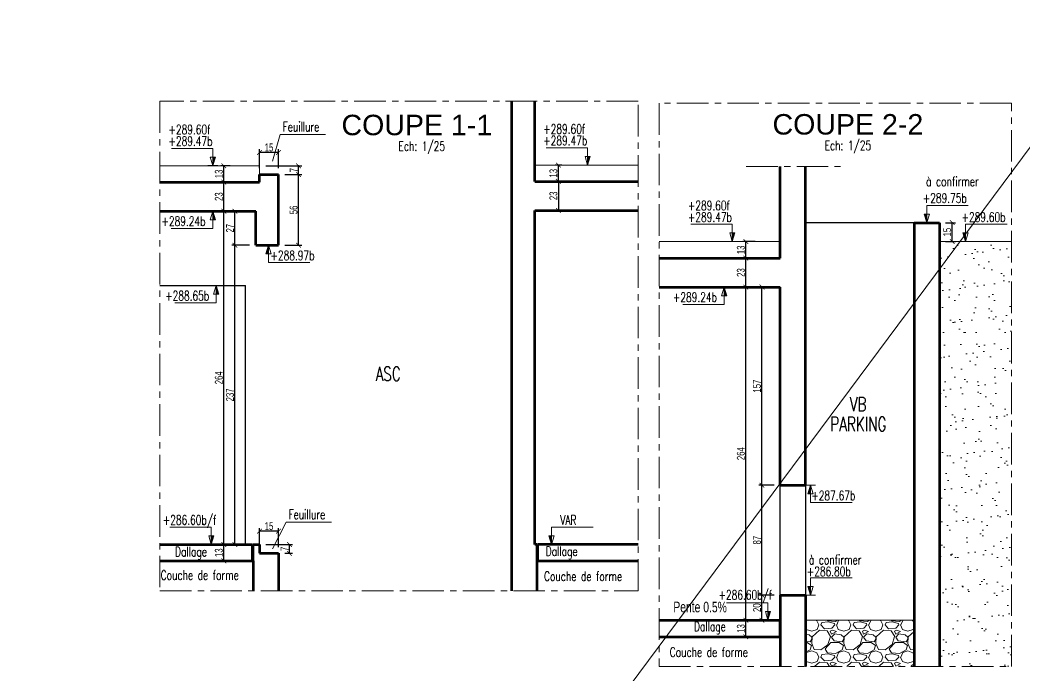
# Model space of a CAD drawing. Header units: metres. Extents: x -12536 to 12621, y -17191 to 9596.
# Drawn here: x 7824 to 8620, y 2523 to 3043 of the extents above; entities that cross this region are included whole.
import ezdxf
from ezdxf.enums import TextEntityAlignment as Align

# ---------------------------------------------------------------- set-up
doc = ezdxf.new("R2010")
doc.units = ezdxf.units.M
doc.header["$MEASUREMENT"] = 0
doc.header["$PDMODE"] = 2
doc.header["$PDSIZE"] = 0.25
doc.linetypes.add('AXES', pattern=[2, 1.25, -0.25, 0.25, -0.25])
for name, color, linetype, lineweight in [('B-AXE', 1, 'AXES', 13), ('B-COT', 1, 'Continuous', 18), ('B-HAC', 8, 'Continuous', 9), ('B-T-VUE', 3, 'Continuous', 30), ('B-TEXTE pentes', 3, 'Continuous', 25), ('B-TITRE', 7, 'Continuous', 40), ('B-TXT', 3, 'Continuous', 30), ('B-VOILE-BA', 7, 'Continuous', 60), ('COTATION', 1, 'Continuous', 18), ('Plots', 5, 'Continuous', 0)]:
    doc.layers.add(name, color=color, linetype=linetype, lineweight=lineweight)
doc.styles.add('TEXTE', font='arial.ttf', dxfattribs={"width": 0.7})
doc.styles.add('TEXTE50', font='romans.shx', dxfattribs={"width": 0.7, "height": 0.15})
doc.styles.add('TITRE50', font='arial.ttf', dxfattribs={"height": 0.3})
doc.dimstyles.new('COT25CMm', dxfattribs={"dimscale": 0.5, "dimtxt": 12.5, "dimasz": 7.5, "dimexe": 5, "dimexo": 10, "dimgap": 1.5, "dimtad": 1, "dimdec": 1, "dimrnd": 0.5, "dimzin": 12, "dimdsep": 46, "dimtxsty": 'TEXTE', "dimblk1": 'ARCHTICK', "dimblk2": 'ARCHTICK', "dimsah": 1, "dimcen": 0, "dimdle": 0.75, "dimclrd": 1, "dimclre": 1, "dimclrt": 3, "dimadec": 0, "dimazin": 3, "dimtfac": 1, "dimtdec": 1, "dimtmove": 1, "dimatfit": 3, "dimldrblk": 'ARCHTICK', "dimfxl": 1, "dimtolj": 1, "dimtzin": 0, "dimarcsym": 0})

# ---------------------------------------------------------------- blocks, each defined once
blk = doc.blocks.new('niv00')
at = {"layer": 'B-COT'}
for p, q in [((481926.262, -520782.891), (481926.92, -520782.891)), ((481926.92, -520782.891), (481926.92, -520783.165)), ((481926.92, -520783.165), (481926.879, -520783.028)), ((481926.962, -520783.028), (481926.879, -520783.028)), ((481926.92, -520783.165), (481926.962, -520783.028)), ((481926.999, -520783.165), (481926.842, -520783.165))]:
    blk.add_line(p, q, dxfattribs=at)
blk.add_solid([(481926.962, -520783.028), (481926.92, -520783.028), (481926.92, -520783.165)], dxfattribs=at)
blk = doc.blocks.new('_ArchTick')
at = {"color": 0, "linetype": 'ByBlock', "const_width": 0.15}
blk.add_lwpolyline([(-0.5, -0.5), (0.5, 0.5)], dxfattribs=at)
blk = doc.blocks.new('*D748')
at = {"layer": 'B-COT', "color": 1, "lineweight": -2, "transparency": 16777216}
for p, q in [((8007.86, 2627.46), (7983.08, 2627.46)), ((7985.58, 2614.08), (7985.58, 2627.83)), ((8001.86, 2614.46), (7983.08, 2614.46))]:
    blk.add_line(p, q, dxfattribs=at)
at = {"layer": 'Defpoints', "color": 0, "transparency": 16777216}
for p in [(7985.58, 2627.46), (8012.86, 2627.46), (8006.86, 2614.46)]:
    blk.add_point(p, dxfattribs=at)
at = {"layer": 'B-COT', "color": 1, "lineweight": -2, "transparency": 16777216, "xscale": 3.75, "yscale": 3.75, "zscale": 3.75}
for p, rotation in [((7985.58, 2627.46), 90), ((7985.58, 2614.46), 270)]:
    blk.add_blockref('_ArchTick', p, dxfattribs=dict(at, rotation=rotation))
at = {"layer": 'B-COT', "color": 3, "transparency": 16777216, "insert": (7981.64, 2620.96), "char_height": 6.25, "attachment_point": 5, "rotation": 90, "style": 'TEXTE'}
blk.add_mtext('\\A1;13', dxfattribs=at)
blk = doc.blocks.new('*D749')
at = {"layer": 'B-COT', "color": 1, "lineweight": -2, "transparency": 16777216}
for p, q in [((8420.98, 2567.39), (8396.67, 2567.39)), ((8399.17, 2554.02), (8399.17, 2567.77)), ((8419.48, 2554.39), (8396.67, 2554.39))]:
    blk.add_line(p, q, dxfattribs=at)
at = {"layer": 'Defpoints', "color": 0, "transparency": 16777216}
for p in [(8399.17, 2567.39), (8425.98, 2567.39), (8424.48, 2554.39)]:
    blk.add_point(p, dxfattribs=at)
at = {"layer": 'B-COT', "color": 1, "lineweight": -2, "transparency": 16777216, "xscale": 3.75, "yscale": 3.75, "zscale": 3.75}
for p, rotation in [((8399.17, 2567.39), 90), ((8399.17, 2554.39), 270)]:
    blk.add_blockref('_ArchTick', p, dxfattribs=dict(at, rotation=rotation))
at = {"layer": 'B-COT', "color": 3, "transparency": 16777216, "insert": (8395.22, 2560.89), "char_height": 6.25, "attachment_point": 5, "rotation": 90, "style": 'TEXTE'}
blk.add_mtext('\\A1;13', dxfattribs=at)
blk = doc.blocks.new('*D750')
at = {"layer": 'B-COT', "color": 1, "lineweight": -2, "transparency": 16777216}
for p, q in [((8018.86, 2627.46), (8040.08, 2627.46)), ((8037.58, 2620.08), (8037.58, 2627.83)), ((8033.86, 2620.46), (8040.08, 2620.46))]:
    blk.add_line(p, q, dxfattribs=at)
at = {"layer": 'Defpoints', "color": 0, "transparency": 16777216}
for p in [(8013.86, 2627.46), (8037.58, 2627.46), (8028.86, 2620.46)]:
    blk.add_point(p, dxfattribs=at)
at = {"layer": 'B-COT', "color": 1, "lineweight": -2, "transparency": 16777216, "xscale": 3.75, "yscale": 3.75, "zscale": 3.75}
for p, rotation in [((8037.58, 2627.46), 90), ((8037.58, 2620.46), 270)]:
    blk.add_blockref('_ArchTick', p, dxfattribs=dict(at, rotation=rotation))
at = {"layer": 'B-COT', "color": 3, "transparency": 16777216, "insert": (8033.71, 2623.96), "char_height": 6.25, "attachment_point": 5, "rotation": 90, "style": 'TEXTE'}
blk.add_mtext('\\A1;7', dxfattribs=at)
blk = doc.blocks.new('*D751')
at = {"layer": 'B-COT', "color": 1, "lineweight": -2, "transparency": 16777216}
for p, q in [((8029.23, 2638.01), (8013.48, 2638.01)), ((8013.86, 2625.46), (8013.86, 2640.51)), ((8028.86, 2625.46), (8028.86, 2640.51))]:
    blk.add_line(p, q, dxfattribs=at)
at = {"layer": 'Defpoints', "color": 0, "transparency": 16777216}
for p in [(8013.86, 2638.01), (8013.86, 2620.46), (8028.86, 2620.46)]:
    blk.add_point(p, dxfattribs=at)
at = {"layer": 'B-COT', "color": 1, "lineweight": -2, "transparency": 16777216, "xscale": 3.75, "yscale": 3.75, "zscale": 3.75, "rotation": 180}
blk.add_blockref('_ArchTick', (8013.86, 2638.01), dxfattribs=at)
at = {"layer": 'B-COT', "color": 1, "lineweight": -2, "transparency": 16777216, "xscale": 3.75, "yscale": 3.75, "zscale": 3.75}
blk.add_blockref('_ArchTick', (8028.86, 2638.01), dxfattribs=at)
at = {"layer": 'B-COT', "color": 3, "transparency": 16777216, "insert": (8021.36, 2641.95), "char_height": 6.25, "attachment_point": 5, "style": 'TEXTE'}
blk.add_mtext('\\A1;15', dxfattribs=at)
blk = doc.blocks.new('*D752')
at = {"layer": 'B-COT', "color": 1, "lineweight": -2, "transparency": 16777216}
for p, q in [((8421.48, 2587.39), (8409.42, 2587.39)), ((8411.92, 2567.02), (8411.92, 2587.77)), ((8420.98, 2567.39), (8409.42, 2567.39))]:
    blk.add_line(p, q, dxfattribs=at)
at = {"layer": 'Defpoints', "color": 0, "transparency": 16777216}
for p in [(8411.92, 2587.39), (8426.48, 2587.39), (8425.98, 2567.39)]:
    blk.add_point(p, dxfattribs=at)
at = {"layer": 'B-COT', "color": 1, "lineweight": -2, "transparency": 16777216, "xscale": 3.75, "yscale": 3.75, "zscale": 3.75}
for p, rotation in [((8411.92, 2587.39), 90), ((8411.92, 2567.39), 270)]:
    blk.add_blockref('_ArchTick', p, dxfattribs=dict(at, rotation=rotation))
at = {"layer": 'B-COT', "color": 3, "transparency": 16777216, "insert": (8407.98, 2577.39), "char_height": 6.25, "attachment_point": 5, "rotation": 90, "style": 'TEXTE'}
blk.add_mtext('\\A1;20', dxfattribs=at)
blk = doc.blocks.new('*D753')
at = {"layer": 'B-COT', "color": 1, "lineweight": -2, "transparency": 16777216}
for p, q in [((8421.48, 2674.39), (8409.42, 2674.39)), ((8411.92, 2587.02), (8411.92, 2674.77)), ((8421.48, 2587.39), (8409.42, 2587.39))]:
    blk.add_line(p, q, dxfattribs=at)
at = {"layer": 'Defpoints', "color": 0, "transparency": 16777216}
for p in [(8411.92, 2674.39), (8426.48, 2674.39), (8426.48, 2587.39)]:
    blk.add_point(p, dxfattribs=at)
at = {"layer": 'B-COT', "color": 1, "lineweight": -2, "transparency": 16777216, "xscale": 3.75, "yscale": 3.75, "zscale": 3.75}
for p, rotation in [((8411.92, 2674.39), 90), ((8411.92, 2587.39), 270)]:
    blk.add_blockref('_ArchTick', p, dxfattribs=dict(at, rotation=rotation))
at = {"layer": 'B-COT', "color": 3, "transparency": 16777216, "insert": (8407.98, 2630.89), "char_height": 6.25, "attachment_point": 5, "rotation": 90, "style": 'TEXTE'}
blk.add_mtext('\\A1;87', dxfattribs=at)
blk = doc.blocks.new('*D754')
at = {"layer": 'B-COT', "color": 1, "lineweight": -2, "transparency": 16777216}
for p, q in [((8005.86, 2864.46), (7991.89, 2864.46)), ((7994.39, 2627.08), (7994.39, 2864.83)), ((8007.86, 2627.46), (7991.89, 2627.46))]:
    blk.add_line(p, q, dxfattribs=at)
at = {"layer": 'Defpoints', "color": 0, "transparency": 16777216}
for p in [(7994.39, 2864.46), (8010.86, 2864.46), (8012.86, 2627.46)]:
    blk.add_point(p, dxfattribs=at)
at = {"layer": 'B-COT', "color": 1, "lineweight": -2, "transparency": 16777216, "xscale": 3.75, "yscale": 3.75, "zscale": 3.75}
for p, rotation in [((7994.39, 2864.46), 90), ((7994.39, 2627.46), 270)]:
    blk.add_blockref('_ArchTick', p, dxfattribs=dict(at, rotation=rotation))
at = {"layer": 'B-COT', "color": 3, "transparency": 16777216, "insert": (7990.44, 2745.96), "char_height": 6.25, "attachment_point": 5, "rotation": 90, "style": 'TEXTE'}
blk.add_mtext('\\A1;237', dxfattribs=at)
blk = doc.blocks.new('*D755')
at = {"layer": 'B-COT', "color": 1, "lineweight": -2, "transparency": 16777216}
for p, q in [((8005.86, 2891.54), (7991.89, 2891.54)), ((7994.39, 2864.08), (7994.39, 2891.91)), ((8005.86, 2864.46), (7991.89, 2864.46))]:
    blk.add_line(p, q, dxfattribs=at)
at = {"layer": 'Defpoints', "color": 0, "transparency": 16777216}
for p in [(7994.39, 2891.54), (8010.86, 2891.54), (8010.86, 2864.46)]:
    blk.add_point(p, dxfattribs=at)
at = {"layer": 'B-COT', "color": 1, "lineweight": -2, "transparency": 16777216, "xscale": 3.75, "yscale": 3.75, "zscale": 3.75}
for p, rotation in [((7994.39, 2891.54), 90), ((7994.39, 2864.46), 270)]:
    blk.add_blockref('_ArchTick', p, dxfattribs=dict(at, rotation=rotation))
at = {"layer": 'B-COT', "color": 3, "transparency": 16777216, "insert": (7990.5, 2878), "char_height": 6.25, "attachment_point": 5, "rotation": 90, "style": 'TEXTE'}
blk.add_mtext('\\A1;27', dxfattribs=at)
blk = doc.blocks.new('*D756')
at = {"layer": 'B-COT', "color": 1, "lineweight": -2, "transparency": 16777216}
for p, q in [((7989.47, 2914.54), (7983.08, 2914.54)), ((7985.58, 2891.16), (7985.58, 2914.91)), ((8005.86, 2891.54), (7983.08, 2891.54))]:
    blk.add_line(p, q, dxfattribs=at)
at = {"layer": 'Defpoints', "color": 0, "transparency": 16777216}
for p in [(7985.58, 2914.54), (7994.47, 2914.54), (8010.86, 2891.54)]:
    blk.add_point(p, dxfattribs=at)
at = {"layer": 'B-COT', "color": 1, "lineweight": -2, "transparency": 16777216, "xscale": 3.75, "yscale": 3.75, "zscale": 3.75}
for p, rotation in [((7985.58, 2914.54), 90), ((7985.58, 2891.54), 270)]:
    blk.add_blockref('_ArchTick', p, dxfattribs=dict(at, rotation=rotation))
at = {"layer": 'B-COT', "color": 3, "transparency": 16777216, "insert": (7981.64, 2903.04), "char_height": 6.25, "attachment_point": 5, "rotation": 90, "style": 'TEXTE'}
blk.add_mtext('\\A1;23', dxfattribs=at)
blk = doc.blocks.new('*D757')
at = {"layer": 'B-COT', "color": 1, "lineweight": -2, "transparency": 16777216}
for p, q in [((7969.08, 2891.54), (7988.08, 2891.54)), ((7985.58, 2627.08), (7985.58, 2891.91)), ((7971, 2627.46), (7988.08, 2627.46))]:
    blk.add_line(p, q, dxfattribs=at)
at = {"layer": 'Defpoints', "color": 0, "transparency": 16777216}
for p in [(7964.08, 2891.54), (7985.58, 2891.54), (7966, 2627.46)]:
    blk.add_point(p, dxfattribs=at)
at = {"layer": 'B-COT', "color": 1, "lineweight": -2, "transparency": 16777216, "xscale": 3.75, "yscale": 3.75, "zscale": 3.75}
for p, rotation in [((7985.58, 2891.54), 90), ((7985.58, 2627.46), 270)]:
    blk.add_blockref('_ArchTick', p, dxfattribs=dict(at, rotation=rotation))
at = {"layer": 'B-COT', "color": 3, "transparency": 16777216, "insert": (7981.64, 2759.5), "char_height": 6.25, "attachment_point": 5, "rotation": 90, "style": 'TEXTE'}
blk.add_mtext('\\A1;264', dxfattribs=at)
blk = doc.blocks.new('*D758')
at = {"layer": 'B-COT', "color": 1, "lineweight": -2, "transparency": 16777216}
for p, q in [((8250.65, 2915.52), (8250.65, 2891.77)), ((8255.65, 2915.14), (8253.15, 2915.14)), ((8255.65, 2892.14), (8253.15, 2892.14))]:
    blk.add_line(p, q, dxfattribs=at)
at = {"layer": 'Defpoints', "color": 0, "transparency": 16777216}
for p in [(8250.65, 2915.14), (8250.65, 2892.14), (8250.65, 2892.14)]:
    blk.add_point(p, dxfattribs=at)
at = {"layer": 'B-COT', "color": 1, "lineweight": -2, "transparency": 16777216, "xscale": 3.75, "yscale": 3.75, "zscale": 3.75}
for p, rotation in [((8250.65, 2915.14), 90), ((8250.65, 2892.14), 270)]:
    blk.add_blockref('_ArchTick', p, dxfattribs=dict(at, rotation=rotation))
at = {"layer": 'B-COT', "color": 3, "transparency": 16777216, "insert": (8246.71, 2903.64), "char_height": 6.25, "attachment_point": 5, "rotation": 90, "style": 'TEXTE'}
blk.add_mtext('\\A1;23', dxfattribs=at)
blk = doc.blocks.new('*D759')
at = {"layer": 'B-COT', "color": 1, "lineweight": -2, "transparency": 16777216}
for p, q in [((7990.68, 2927.54), (7983.08, 2927.54)), ((7985.58, 2914.16), (7985.58, 2927.91)), ((7989.47, 2914.54), (7983.08, 2914.54))]:
    blk.add_line(p, q, dxfattribs=at)
at = {"layer": 'Defpoints', "color": 0, "transparency": 16777216}
for p in [(7985.58, 2927.54), (7995.68, 2927.54), (7994.47, 2914.54)]:
    blk.add_point(p, dxfattribs=at)
at = {"layer": 'B-COT', "color": 1, "lineweight": -2, "transparency": 16777216, "xscale": 3.75, "yscale": 3.75, "zscale": 3.75}
for p, rotation in [((7985.58, 2927.54), 90), ((7985.58, 2914.54), 270)]:
    blk.add_blockref('_ArchTick', p, dxfattribs=dict(at, rotation=rotation))
at = {"layer": 'B-COT', "color": 3, "transparency": 16777216, "insert": (7981.64, 2921.04), "char_height": 6.25, "attachment_point": 5, "rotation": 90, "style": 'TEXTE'}
blk.add_mtext('\\A1;13', dxfattribs=at)
blk = doc.blocks.new('*D760')
at = {"layer": 'B-COT', "color": 1, "lineweight": -2, "transparency": 16777216}
for p, q in [((8018.86, 2927.46), (8047.31, 2927.46)), ((8044.81, 2920.16), (8044.81, 2927.83)), ((8033.86, 2920.54), (8047.31, 2920.54))]:
    blk.add_line(p, q, dxfattribs=at)
at = {"layer": 'Defpoints', "color": 0, "transparency": 16777216}
for p in [(8013.86, 2927.46), (8044.81, 2927.46), (8028.86, 2920.54)]:
    blk.add_point(p, dxfattribs=at)
at = {"layer": 'B-COT', "color": 1, "lineweight": -2, "transparency": 16777216, "xscale": 3.75, "yscale": 3.75, "zscale": 3.75}
for p, rotation in [((8044.81, 2927.46), 90), ((8044.81, 2920.54), 270)]:
    blk.add_blockref('_ArchTick', p, dxfattribs=dict(at, rotation=rotation))
at = {"layer": 'B-COT', "color": 3, "transparency": 16777216, "insert": (8040.94, 2924), "char_height": 6.25, "attachment_point": 5, "rotation": 90, "style": 'TEXTE'}
blk.add_mtext('\\A1;7', dxfattribs=at)
blk = doc.blocks.new('*D761')
at = {"layer": 'B-COT', "color": 1, "lineweight": -2, "transparency": 16777216}
for p, q in [((8029.23, 2938.01), (8013.48, 2938.01)), ((8013.86, 2925.54), (8013.86, 2940.51)), ((8028.86, 2925.54), (8028.86, 2940.51))]:
    blk.add_line(p, q, dxfattribs=at)
at = {"layer": 'Defpoints', "color": 0, "transparency": 16777216}
for p in [(8013.86, 2938.01), (8013.86, 2920.54), (8028.86, 2920.54)]:
    blk.add_point(p, dxfattribs=at)
at = {"layer": 'B-COT', "color": 1, "lineweight": -2, "transparency": 16777216, "xscale": 3.75, "yscale": 3.75, "zscale": 3.75, "rotation": 180}
blk.add_blockref('_ArchTick', (8013.86, 2938.01), dxfattribs=at)
at = {"layer": 'B-COT', "color": 1, "lineweight": -2, "transparency": 16777216, "xscale": 3.75, "yscale": 3.75, "zscale": 3.75}
blk.add_blockref('_ArchTick', (8028.86, 2938.01), dxfattribs=at)
at = {"layer": 'B-COT', "color": 3, "transparency": 16777216, "insert": (8021.36, 2941.95), "char_height": 6.25, "attachment_point": 5, "style": 'TEXTE'}
blk.add_mtext('\\A1;15', dxfattribs=at)
blk = doc.blocks.new('*D762')
at = {"layer": 'B-COT', "color": 1, "lineweight": -2, "transparency": 16777216}
for p, q in [((8557.48, 2882.39), (8565.15, 2882.39)), ((8562.65, 2867.02), (8562.65, 2882.77)), ((8557.48, 2867.39), (8565.15, 2867.39))]:
    blk.add_line(p, q, dxfattribs=at)
at = {"layer": 'Defpoints', "color": 0, "transparency": 16777216}
for p in [(8552.48, 2882.39), (8562.65, 2882.39), (8552.48, 2867.39)]:
    blk.add_point(p, dxfattribs=at)
at = {"layer": 'B-COT', "color": 1, "lineweight": -2, "transparency": 16777216, "xscale": 3.75, "yscale": 3.75, "zscale": 3.75}
for p, rotation in [((8562.65, 2882.39), 90), ((8562.65, 2867.39), 270)]:
    blk.add_blockref('_ArchTick', p, dxfattribs=dict(at, rotation=rotation))
at = {"layer": 'B-COT', "color": 3, "transparency": 16777216, "insert": (8558.71, 2874.89), "char_height": 6.25, "attachment_point": 5, "rotation": 90, "style": 'TEXTE'}
blk.add_mtext('\\A1;15', dxfattribs=at)
blk = doc.blocks.new('*D576')
at = {"layer": 'B-COT', "color": 1, "lineweight": -2, "transparency": 16777216}
for p, q in [((8033.86, 2920.54), (8047.31, 2920.54)), ((8044.81, 2864.08), (8044.81, 2920.91)), ((8033.86, 2864.46), (8047.31, 2864.46))]:
    blk.add_line(p, q, dxfattribs=at)
at = {"layer": 'Defpoints', "color": 0, "transparency": 16777216}
for p in [(8028.86, 2920.54), (8044.81, 2920.54), (8028.86, 2864.46)]:
    blk.add_point(p, dxfattribs=at)
at = {"layer": 'B-COT', "color": 1, "lineweight": -2, "transparency": 16777216, "xscale": 3.75, "yscale": 3.75, "zscale": 3.75}
for p, rotation in [((8044.81, 2920.54), 90), ((8044.81, 2864.46), 270)]:
    blk.add_blockref('_ArchTick', p, dxfattribs=dict(at, rotation=rotation))
at = {"layer": 'B-COT', "color": 3, "transparency": 16777216, "insert": (8040.87, 2892.5), "char_height": 6.25, "attachment_point": 5, "rotation": 90, "style": 'TEXTE'}
blk.add_mtext('\\A1;56', dxfattribs=at)
blk = doc.blocks.new('*D577')
at = {"layer": 'B-COT', "color": 1, "lineweight": -2, "transparency": 16777216}
for p, q in [((8421.48, 2831.39), (8409.42, 2831.39)), ((8411.92, 2674.02), (8411.92, 2831.77)), ((8421.48, 2674.39), (8409.42, 2674.39))]:
    blk.add_line(p, q, dxfattribs=at)
at = {"layer": 'Defpoints', "color": 0, "transparency": 16777216}
for p in [(8411.92, 2831.39), (8426.48, 2831.39), (8426.48, 2674.39)]:
    blk.add_point(p, dxfattribs=at)
at = {"layer": 'B-COT', "color": 1, "lineweight": -2, "transparency": 16777216, "xscale": 3.75, "yscale": 3.75, "zscale": 3.75}
for p, rotation in [((8411.92, 2831.39), 90), ((8411.92, 2674.39), 270)]:
    blk.add_blockref('_ArchTick', p, dxfattribs=dict(at, rotation=rotation))
at = {"layer": 'B-COT', "color": 3, "transparency": 16777216, "insert": (8407.98, 2752.89), "char_height": 6.25, "attachment_point": 5, "rotation": 90, "style": 'TEXTE'}
blk.add_mtext('\\A1;157', dxfattribs=at)
blk = doc.blocks.new('*D578')
at = {"layer": 'B-COT', "color": 1, "lineweight": -2, "transparency": 16777216}
for p, q in [((8421.48, 2831.39), (8396.67, 2831.39)), ((8399.17, 2567.02), (8399.17, 2831.77)), ((8420.98, 2567.39), (8396.67, 2567.39))]:
    blk.add_line(p, q, dxfattribs=at)
at = {"layer": 'Defpoints', "color": 0, "transparency": 16777216}
for p in [(8399.17, 2831.39), (8426.48, 2831.39), (8425.98, 2567.39)]:
    blk.add_point(p, dxfattribs=at)
at = {"layer": 'B-COT', "color": 1, "lineweight": -2, "transparency": 16777216, "xscale": 3.75, "yscale": 3.75, "zscale": 3.75}
for p, rotation in [((8399.17, 2831.39), 90), ((8399.17, 2567.39), 270)]:
    blk.add_blockref('_ArchTick', p, dxfattribs=dict(at, rotation=rotation))
at = {"layer": 'B-COT', "color": 3, "transparency": 16777216, "insert": (8395.23, 2699.39), "char_height": 6.25, "attachment_point": 5, "rotation": 90, "style": 'TEXTE'}
blk.add_mtext('\\A1;264', dxfattribs=at)
blk = doc.blocks.new('*D579')
at = {"layer": 'B-COT', "color": 1, "lineweight": -2, "transparency": 16777216}
for p, q in [((8403.51, 2854.39), (8396.67, 2854.39)), ((8399.17, 2831.02), (8399.17, 2854.77)), ((8421.48, 2831.39), (8396.67, 2831.39))]:
    blk.add_line(p, q, dxfattribs=at)
at = {"layer": 'Defpoints', "color": 0, "transparency": 16777216}
for p in [(8399.17, 2854.39), (8408.51, 2854.39), (8426.48, 2831.39)]:
    blk.add_point(p, dxfattribs=at)
at = {"layer": 'B-COT', "color": 1, "lineweight": -2, "transparency": 16777216, "xscale": 3.75, "yscale": 3.75, "zscale": 3.75}
for p, rotation in [((8399.17, 2854.39), 90), ((8399.17, 2831.39), 270)]:
    blk.add_blockref('_ArchTick', p, dxfattribs=dict(at, rotation=rotation))
at = {"layer": 'B-COT', "color": 3, "transparency": 16777216, "insert": (8395.22, 2842.89), "char_height": 6.25, "attachment_point": 5, "rotation": 90, "style": 'TEXTE'}
blk.add_mtext('\\A1;23', dxfattribs=at)
blk = doc.blocks.new('*D580')
at = {"layer": 'B-COT', "color": 1, "lineweight": -2, "transparency": 16777216}
for p, q in [((8406.51, 2867.39), (8396.67, 2867.39)), ((8399.17, 2854.02), (8399.17, 2867.77)), ((8403.51, 2854.39), (8396.67, 2854.39))]:
    blk.add_line(p, q, dxfattribs=at)
at = {"layer": 'Defpoints', "color": 0, "transparency": 16777216}
for p in [(8399.17, 2867.39), (8411.51, 2867.39), (8408.51, 2854.39)]:
    blk.add_point(p, dxfattribs=at)
at = {"layer": 'B-COT', "color": 1, "lineweight": -2, "transparency": 16777216, "xscale": 3.75, "yscale": 3.75, "zscale": 3.75}
for p, rotation in [((8399.17, 2867.39), 90), ((8399.17, 2854.39), 270)]:
    blk.add_blockref('_ArchTick', p, dxfattribs=dict(at, rotation=rotation))
at = {"layer": 'B-COT', "color": 3, "transparency": 16777216, "insert": (8395.22, 2860.89), "char_height": 6.25, "attachment_point": 5, "rotation": 90, "style": 'TEXTE'}
blk.add_mtext('\\A1;13', dxfattribs=at)
blk = doc.blocks.new('*D618')
at = {"layer": 'B-COT', "color": 1, "lineweight": -2, "transparency": 16777216}
for p, q in [((8253.38, 2928.04), (8248.15, 2928.04)), ((8250.65, 2914.77), (8250.65, 2928.41)), ((8255.65, 2915.14), (8253.15, 2915.14))]:
    blk.add_line(p, q, dxfattribs=at)
at = {"layer": 'Defpoints', "color": 0, "transparency": 16777216}
for p in [(8250.65, 2928.04), (8258.38, 2928.04), (8250.65, 2915.14)]:
    blk.add_point(p, dxfattribs=at)
at = {"layer": 'B-COT', "color": 1, "lineweight": -2, "transparency": 16777216, "xscale": 3.75, "yscale": 3.75, "zscale": 3.75}
for p, rotation in [((8250.65, 2928.04), 90), ((8250.65, 2915.14), 270)]:
    blk.add_blockref('_ArchTick', p, dxfattribs=dict(at, rotation=rotation))
at = {"layer": 'B-COT', "color": 3, "transparency": 16777216, "insert": (8246.71, 2921.59), "char_height": 6.25, "attachment_point": 5, "rotation": 90, "style": 'TEXTE'}
blk.add_mtext('\\A1;13', dxfattribs=at)

msp = doc.modelspace()

# ---------------------------------------------------------------- hatches: boundary and pattern name
at = {"layer": 'B-HAC', "linetype": 'ByBlock'}
h = msp.add_hatch(dxfattribs=at)
h.set_pattern_fill('AR-SAND', color=256, scale=0.4)
h.set_pattern_definition([(37.5, (-117017.233, -27698.058), (-0.6400125, 19.5765295), [0, -15.4432, 0, -17.272, 0, -16.51]), (7.5, (-117017.233, -27698.058), (17.9809313, 28.673004), [0, -8.3312, 0, -13.9192, 0, -5.334]), (327.5, (-117029.73, -27698.058), (31.6396948, 0.0574874), [0, -5.08, 0, -18.288, 0, -23.876]), (317.5, (-117029.73, -27698.058), (30.542258, 8.917173), [0, -2.54, 0, -11.9888, 0, -13.716])])
h.paths.add_polyline_path([(8609.588, 2530.806), (8609.588, 2867.393), (8552.477, 2867.393), (8552.477, 2530.806)])
at = {"layer": 'B-HAC'}
h = msp.add_hatch(dxfattribs=at)
h.set_pattern_fill('GRAVEL', color=256)
h.set_pattern_definition([(228.0127875, (-106998.945, -7672.6584), (-203.200000016, -228.599999986), [3.4172144, -338.3048364]), (184.969741, (-107001.231, -7675.1984), (304.799999879, 25.400001447), [5.864047, -580.540489]), (132.5104471, (-107007.073, -7675.7064), (254.000000107, -279.399999902), [4.134815, -409.347228]), (267.273689, (-107016.979, -7682.0564), (25.400000053, 507.999999997), [5.340045, -528.664374]), (292.8336542, (-107017.233, -7687.3904), (-127.00000001, 304.799999996), [5.236337, -518.3980775]), (357.273689, (-107015.201, -7692.2164), (-507.999999997, 25.400000053), [5.340045, -528.664374]), (37.6942405, (-107009.867, -7692.4704), (-330.199999985, -254.000000019), [7.0619366, -699.131153]), (72.2553284, (-107004.279, -7688.1524), (177.800000048, 558.799999985), [6.667195, -660.052566]), (121.4295656, (-107002.247, -7681.8024), (-203.200000029, 330.199999982), [5.35813, -530.455457]), (175.2363583, (-107005.041, -7677.2304), (279.399999996, -25.400000044), [6.117133, -299.7393695]), (222.3974378, (-107011.137, -7676.7224), (-304.79999999, -279.4000000106), [7.910779, -783.167725]), (138.8140748, (-106991.833, -7682.3104), (-177.79999999, 152.40000001), [2.7000454, -267.305658]), (171.4692344, (-106993.865, -7680.5324), (330.200000009, -50.799999942), [5.13682, -508.54639]), (225, (-106998.945, -7679.77), (-4e-15, -25.4), [3.5920934, -32.328931]), (203.1985905, (-107000.723, -7676.7224), (127, 50.79999999), [1.934413, -191.5062237]), (291.8014095, (-107002.501, -7677.4844), (-25.4, 76.2), [2.735656, -134.04753]), (30.9637565, (-107001.485, -7680.0244), (76.2, 50.8), [4.4431966, -143.6629815]), (161.565051, (-106997.675, -7677.738), (50.8, -25.4), [3.2128714, -77.108981]), (16.3895403, (-107017.233, -7677.4844), (254, 76.2), [4.50088, -445.588267]), (70.346176, (-107012.915, -7676.2144), (-101.60000001, -279.399999997), [3.7759894, -373.822157]), (293.1985905, (-106997.675, -7672.6584), (-50.79999999, 127), [3.868801, -189.571836]), (343.6104597, (-106996.151, -7676.2144), (-254.000000005, 76.199999982), [4.50088, -445.588267]), (339.4439548, (-107017.233, -7693.2324), (-127, 50.8), [4.340352, -212.677343]), (294.7751406, (-107013.169, -7694.7564), (-127.00000015, 279.39999993), [3.636721, -360.035934]), (66.8014095, (-106997.421, -7698.0584), (50.79999999, 127), [3.868801, -189.571836]), (17.3540246, (-106995.897, -7694.5024), (-330.199999993, -101.600000021), [4.2578274, -421.52376]), (69.4439548, (-107009.867, -7698.0584), (-50.8, -127), [2.170176, -214.847519]), (101.3099325, (-106998.945, -7698.0584), (-25.4, 101.6), [1.295146, -128.2199496]), (165.9637565, (-106999.199, -7696.7884), (76.2, -25.4), [5.236337, -99.490546]), (186.009006, (-107004.279, -7695.5184), (253.999999999, 25.400000013), [4.85267, -480.4136486]), (303.6900675, (-107001.485, -7682.3104), (-25.4, 50.8), [3.663239, -87.9177636]), (353.1572266, (-106999.453, -7685.3584), (431.800000003, -50.799999977), [6.3955676, -633.1600907]), (60.945396, (-106993.103, -7686.1204), (-101.600000003, -177.8), [2.6150824, -258.893923]), (90, (-106991.833, -7683.834), (-25.4, 25.4), [1.524, -23.876]), (120.2564372, (-107004.787, -7694.7564), (101.599999988, -177.800000007), [3.5286696, -349.339408]), (48.0127875, (-107006.565, -7691.7084), (203.200000017, 228.599999985), [6.834429, -334.887622]), (0, (-107001.993, -7686.628), (25.4, 25.4), [6.604, -18.796]), (325.3048465, (-106995.389, -7686.6284), (254.000000096, -177.799999863), [4.0160956, -397.593167]), (254.054604, (-106992.087, -7688.9144), (-25.4, -101.6), [3.698291, -181.2165004]), (207.6459754, (-106993.103, -7692.4704), (-482.600000018, -253.999999966), [6.021451, -596.124644]), (175.4260787, (-106998.437, -7695.2644), (-330.2, 25.4), [6.3702946, -630.6584646])])
h.paths.add_polyline_path([(8446.477, 2530.806), (8532.477, 2530.806), (8532.477, 2567.393), (8446.477, 2567.393)])

# ---------------------------------------------------------------- linework, layer by layer
at = {"layer": 'B-AXE', "ltscale": 20}
msp.add_line((8399.454, 2926.941), (8474.224, 2926.941), dxfattribs=at)
for points in [[(7934.959, 2978.544), (7934.959, 2590.779), (8313.867, 2590.779), (8313.867, 2978.544)], [(8330.407, 2977.019), (8330.407, 2530.806), (8609.588, 2530.806), (8609.588, 2977.019)]]:
    msp.add_lwpolyline(points, close=True, dxfattribs=at)
at = {"layer": 'B-AXE', "linetype": 'ByBlock', "ltscale": 10}
for points in [[(8024.13, 2931.1), (8030.187, 2952.243), (8066.201, 2952.243)], [(8024.13, 2624.1), (8034.884, 2645.243), (8070.898, 2645.243)]]:
    msp.add_lwpolyline(points, dxfattribs=at)
at = {"layer": 'B-COT'}
msp.add_lwpolyline([(12620.595, 8316.185), (6422.806, -17.901)], dxfattribs=at)
at = {"layer": 'B-HAC'}
msp.add_line((8446.477, 2567.393), (8532.477, 2567.393), dxfattribs=at)
at = {"layer": 'B-T-VUE'}
for p, q in [((8532.477, 2882.393), (8446.477, 2882.393)), ((7934.959, 2832.539), (8002.856, 2832.539)), ((8002.856, 2627.46), (8002.856, 2832.539)), ((8426.477, 2587.393), (8426.477, 2674.393)), ((8446.477, 2674.393), (8446.477, 2587.393))]:
    msp.add_line(p, q, dxfattribs=at)
at = {"layer": 'B-VOILE-BA'}
for p, q in [((8213.856, 2610.46), (8213.856, 2978.544)), ((8231.856, 2915.141), (8231.856, 2978.544)), ((8426.477, 2854.393), (8426.477, 2926.941)), ((8446.477, 2674.393), (8446.477, 2926.941)), ((7934.959, 2914.539), (8013.856, 2914.539)), ((8013.856, 2920.539), (8028.856, 2920.539)), ((8013.856, 2914.539), (8013.856, 2920.539)), ((8028.856, 2864.46), (8028.856, 2920.539)), ((8231.856, 2915.141), (8313.867, 2915.141)), ((7934.959, 2891.539), (8010.856, 2891.539)), ((8010.856, 2864.46), (8010.856, 2891.539)), ((8231.856, 2892.141), (8313.867, 2892.141)), ((8231.856, 2627.46), (8231.856, 2892.141)), ((8532.477, 2882.393), (8532.477, 2530.806)), ((8532.477, 2882.393), (8552.477, 2882.393)), ((8552.477, 2882.393), (8552.477, 2530.806)), ((8010.856, 2864.46), (8028.856, 2864.46)), ((8330.407, 2854.393), (8426.477, 2854.393)), ((8330.407, 2831.393), (8426.477, 2831.393)), ((8426.477, 2674.393), (8426.477, 2831.393)), ((8426.477, 2674.393), (8446.477, 2674.393)), ((7934.959, 2627.46), (8008.356, 2627.46)), ((8008.356, 2614.46), (8008.356, 2627.46)), ((8008.856, 2627.46), (8013.856, 2627.46)), ((8008.856, 2614.46), (8008.856, 2627.46)), ((8013.856, 2627.46), (8013.856, 2620.46)), ((8233.856, 2627.46), (8231.856, 2627.46)), ((8233.856, 2590.779), (8233.856, 2627.46)), ((8313.867, 2627.46), (8234.356, 2627.46)), ((8234.356, 2614.46), (8234.356, 2627.46)), ((8013.856, 2620.46), (8028.856, 2620.46)), ((8028.856, 2620.46), (8028.856, 2590.779)), ((7934.959, 2614.46), (8008.356, 2614.46)), ((8008.856, 2614.46), (8008.856, 2590.779)), ((8234.356, 2614.46), (8313.867, 2614.46)), ((8213.856, 2590.779), (8213.856, 2610.46)), ((8426.477, 2587.393), (8446.477, 2587.393)), ((8426.477, 2587.393), (8426.477, 2530.806)), ((8446.477, 2587.393), (8446.477, 2530.806)), ((8330.407, 2567.393), (8425.977, 2567.393)), ((8425.977, 2567.393), (8425.977, 2554.393)), ((8330.407, 2554.393), (8425.977, 2554.393))]:
    msp.add_line(p, q, dxfattribs=at)
at = {"layer": 'Plots'}
for p, q in [((7934.959, 2927.539), (8013.856, 2927.539)), ((8013.856, 2920.539), (8013.856, 2927.539)), ((8231.856, 2928.039), (8313.867, 2928.039)), ((8330.407, 2867.393), (8426.477, 2867.393)), ((8552.477, 2867.393), (8609.588, 2867.393))]:
    msp.add_line(p, q, dxfattribs=at)

# ---------------------------------------------------------------- block references
at = {"layer": 'COTATION', "yscale": 50.00000000000006, "zscale": 50.00000000000006}
for p, xscale in [((-24088369.085, 26042085.807), 50.00000000000006), ((-24088072.188, 26042086.307), 50.00000000000006), ((24104888.501, 26042040.661), -50.00000000000006), ((-24087957.582, 26042025.661), 50.00000000000006), ((24104919.205, 26042025.661), -50.00000000000006), ((-24088370.344, 26041785.727), 50.00000000000006), ((24104591.275, 26041785.727), -50.00000000000006), ((24104796.44, 26041745.661), -50.00000000000006), ((-24087929.287, 26041725.661), 50.00000000000006)]:
    msp.add_blockref('niv00', p, dxfattribs=dict(at, xscale=xscale))
at = {"layer": 'COTATION', "yscale": 50.00000000000006, "zscale": 50.00000000000006, "rotation": 180}
for p, xscale in [((-24088369.167, -26036266.728), -50.00000000000006), ((24104366.937, -26036293.807), 50.00000000000006), ((-24088366.423, -26036325.728), -50.00000000000006), ((-24087963.958, -26036326.874), -50.00000000000006), ((24104796.44, -26036483.874), 50.00000000000006)]:
    msp.add_blockref('niv00', p, dxfattribs=dict(at, xscale=xscale))

# ---------------------------------------------------------------- texts
at = {"layer": 'B-TEXTE pentes', "extrusion": (2.0247e-05, 1.45871e-05, 1), "style": 'TEXTE', "width": 0.7}
msp.add_text('Pente 0.5%%%', height=8.38656, rotation=359.827138, dxfattribs=at).set_placement((8341.706, 2573.798, 0.208))
at = {"layer": 'B-TITRE', "color": 2, "style": 'TITRE50'}
for s, p in [('COUPE 1-1', (8138.529, 2951.672)), ('COUPE 2-2', (8480.031, 2952.207))]:
    msp.add_text(s, height=16.2, rotation=0.000001, dxfattribs=at).set_placement(p, align=Align.CENTER)
at = {"layer": 'B-TXT', "style": 'TEXTE50', "width": 0.7}
for s, height, rotation, p in [('Feuillure ', 7.5, 0.000001, (8032.179, 2954.687)), ('+289.60f', 7.5, 0.000001, (7941.763, 2952.376)), ('+289.60f', 7.5, 0.000001, (8238.661, 2952.876)), ('+289.47b', 7.5, 0.000001, (7941.763, 2943.221)), ('+289.47b', 7.5, 0.000001, (8238.661, 2943.721)), ('à confirmer', 7.5, 359.999999, (8541.978, 2911.313)), ('+289.60f', 7.5, 0.000001, (8353.266, 2892.23)), ('+289.75b', 7.5, 359.999999, (8539.368, 2898.075)), ('+289.47b', 7.5, 0.000001, (8353.266, 2883.075)), ('+289.60b', 7.5, 359.999999, (8570.072, 2883.075)), ('+289.24b', 7.5, 0.000001, (7936.2, 2879.77)), ('+288.97b', 7.5, 359.999999, (8022.57, 2852.69)), ('+288.65b', 7.5, 0.000001, (7939.143, 2820.77)), ('+289.24b', 7.5, 0.000001, (8341.409, 2819.624)), ('ASC', 11.25, 0.000001, (8105.817, 2757.062)), ('VB', 11.25, 0.000001, (8481.555, 2732.954)), ('PARKING', 11.25, 0.000001, (8466.039, 2717.22)), ('+287.67b', 7.5, 359.999999, (8451.095, 2662.489)), ('+286.60b/f', 7.5, 0.000001, (7937.247, 2643.141)), ('Feuillure ', 7.5, 0.000001, (8036.877, 2647.544)), ('VAR', 7.5, 359.999999, (8252.167, 2643.141)), ('Dallage', 7.5, 0.000001, (7946.983, 2618.042)), ('Dallage', 7.5, 0.000001, (8240.664, 2618.349)), ('à confirmer', 7.5, 0.000001, (8449.109, 2611.653)), ('Couche de forme', 7.5, 0.000001, (7935.594, 2599.49)), ('Couche de forme', 7.5, 0.000001, (8239.268, 2598.547)), ('+286.80b', 7.5, 359.999999, (8447.475, 2602.367)), ('+286.60b/f', 7.5, 0.000001, (8377.547, 2583.755)), ('Dallage', 7.5, 0.000001, (8358.076, 2558.782)), ('Couche de forme', 7.5, 0.000001, (8338.905, 2538.462))]:
    msp.add_text(s, height=height, rotation=rotation, dxfattribs=at).set_placement(p)
for p in [(8142.402, 2939.307), (8480.02, 2939.843)]:
    msp.add_text('Ech: 1/25', height=7.5, rotation=0.042499, dxfattribs=at).set_placement(p, align=Align.CENTER)

# ---------------------------------------------------------------- dimensions: what is measured, and where the dimension line sits
at = {"layer": 'B-COT'}
for base, p1, p2, picture, middle in [((8013.856, 2938.009), (8028.856, 2920.539), (8013.856, 2920.539), '*D761', (8021.356, 2941.95)), ((8013.856, 2638.009), (8028.856, 2620.46), (8013.856, 2620.46), '*D751', (8021.356, 2641.95))]:
    dim = msp.add_linear_dim(base=base, p1=p1, p2=p2, dimstyle='COT25CMm', dxfattribs=at)
    dim.commit()
    dim.dimension.update_dxf_attribs({"geometry": picture, "text_midpoint": middle})
for base, p1, p2, picture, middle in [((8250.654, 2928.039), (8250.654, 2915.141), (8258.38, 2928.039), '*D618', (8246.711, 2921.59)), ((7985.583, 2927.539), (7994.47, 2914.539), (7995.684, 2927.539), '*D759', (7981.64, 2921.039)), ((8044.814, 2927.46), (8028.856, 2920.539), (8013.856, 2927.46), '*D760', (8040.939, 2924)), ((8044.814, 2920.539), (8028.856, 2864.46), (8028.856, 2920.539), '*D576', (8040.873, 2892.5)), ((7985.583, 2914.539), (8010.856, 2891.539), (7994.47, 2914.539), '*D756', (7981.64, 2903.039)), ((8250.654, 2892.141), (8250.654, 2915.141), (8250.654, 2892.141), '*D758', (8246.711, 2903.641)), ((7985.583, 2891.539), (7965.996, 2627.46), (7964.085, 2891.539), '*D757', (7981.642, 2759.5)), ((7994.388, 2891.539), (8010.856, 2864.46), (8010.856, 2891.539), '*D755', (7990.5, 2878)), ((8562.652, 2882.393), (8552.477, 2867.393), (8552.477, 2882.393), '*D762', (8558.711, 2874.893)), ((7994.388, 2864.46), (8012.856, 2627.46), (8010.856, 2864.46), '*D754', (7990.445, 2745.96)), ((8399.166, 2867.393), (8408.511, 2854.393), (8411.511, 2867.393), '*D580', (8395.223, 2860.893)), ((8399.166, 2854.393), (8426.477, 2831.393), (8408.511, 2854.393), '*D579', (8395.223, 2842.893)), ((8399.166, 2831.393), (8425.977, 2567.393), (8426.477, 2831.393), '*D578', (8395.225, 2699.393)), ((8411.92, 2831.393), (8426.477, 2674.393), (8426.477, 2831.393), '*D577', (8407.979, 2752.893)), ((8411.92, 2674.393), (8426.477, 2587.393), (8426.477, 2674.393), '*D753', (8407.979, 2630.893)), ((7985.583, 2627.46), (8006.856, 2614.46), (8012.856, 2627.46), '*D748', (7981.64, 2620.96)), ((8037.582, 2627.46), (8028.856, 2620.46), (8013.856, 2627.46), '*D750', (8033.707, 2623.96)), ((8411.92, 2587.393), (8425.977, 2567.393), (8426.477, 2587.393), '*D752', (8407.979, 2577.393)), ((8399.166, 2567.393), (8424.477, 2554.393), (8425.977, 2567.393), '*D749', (8395.223, 2560.893))]:
    dim = msp.add_linear_dim(base=base, p1=p1, p2=p2, angle=90, dimstyle='COT25CMm', dxfattribs=at)
    dim.commit()
    dim.dimension.update_dxf_attribs({"geometry": picture, "text_midpoint": middle})

doc.saveas('drawing.dxf')
